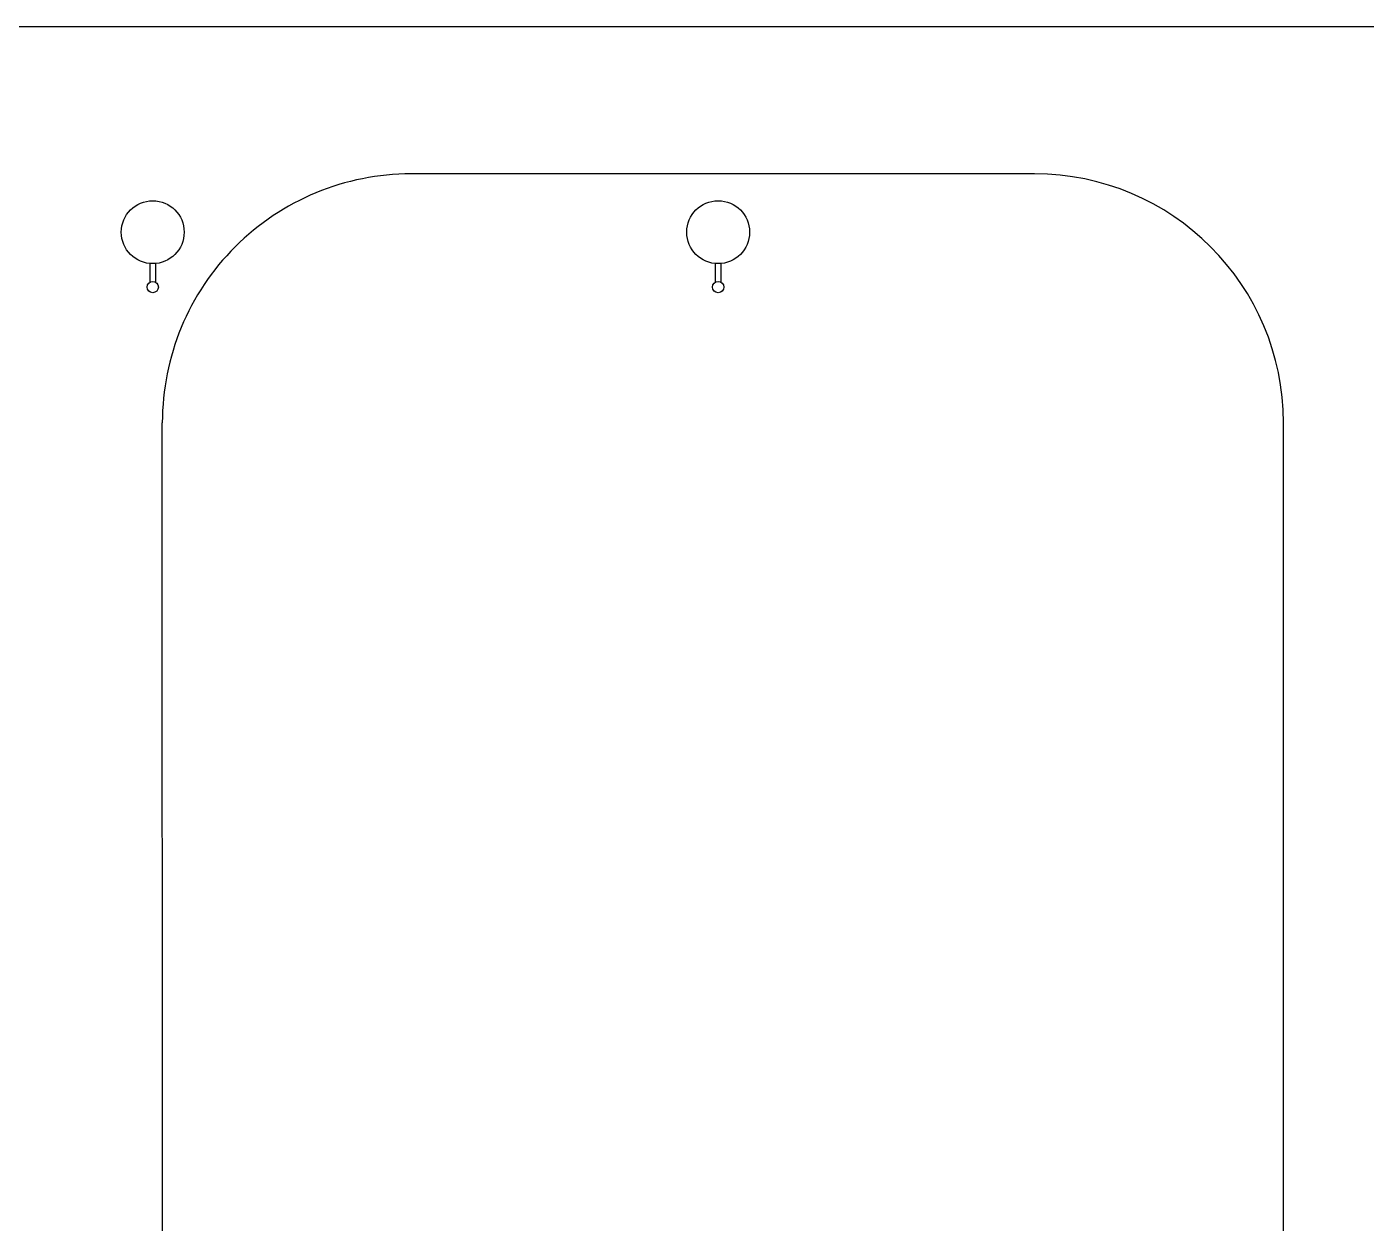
# Model space of a CAD drawing. Header units: millimetres. Extents: x 1887 to 2405, y 1100 to 1335.
# Drawn here: x 2056.9 to 2068.74, y 1170.26 to 1180.84 of the extents above; entities that cross this region are included whole.
import ezdxf

# ---------------------------------------------------------------- set-up
doc = ezdxf.new("R2010")
doc.units = ezdxf.units.MM
for name, color, linetype in [('AR-CALÇADA', 1, 'Continuous'), ('AR-ESQ-C', 1, 'Continuous'), ('AR-ILUMINAÇÃO-JARDIM', 1, 'Continuous')]:
    doc.layers.add(name, color=color, linetype=linetype)

# ---------------------------------------------------------------- blocks, each defined once
blk = doc.blocks.new('Poste Jardim')
at = {"layer": 'AR-ILUMINAÇÃO-JARDIM'}
for p, q in [((-0.025, 0.109), (-0.025, 0.274)), ((0.025, 0.109), (0.025, 0.274))]:
    blk.add_line(p, q, dxfattribs=at)
for centre, radius in [((0, 0.318), 0.05), ((0, 0.318), 0.05), ((0, -0.167), 0.278)]:
    blk.add_circle(centre, radius, dxfattribs=at)

msp = doc.modelspace()

# ---------------------------------------------------------------- linework, layer by layer
at = {"layer": 'AR-CALÇADA'}
for p, q in [((2075.56, 1180.84), (2027.235, 1180.84)), ((2065.81, 1179.54), (2060.296, 1179.54)), ((2058.097, 1162.336), (2058.096, 1177.34)), ((2068.01, 1162.323), (2068.01, 1177.34))]:
    msp.add_line(p, q, dxfattribs=at)
for centre, start, end in [((2060.296, 1177.34), 90, 180.002), ((2065.81, 1177.34), 0, 90)]:
    msp.add_arc(centre, 2.2, start, end, dxfattribs=at)

# ---------------------------------------------------------------- block references
at = {"layer": 'AR-ESQ-C', "rotation": 180}
for p in [(2058.011, 1178.857), (2063.011, 1178.857)]:
    msp.add_blockref('Poste Jardim', p, dxfattribs=at)

doc.saveas('drawing.dxf')
